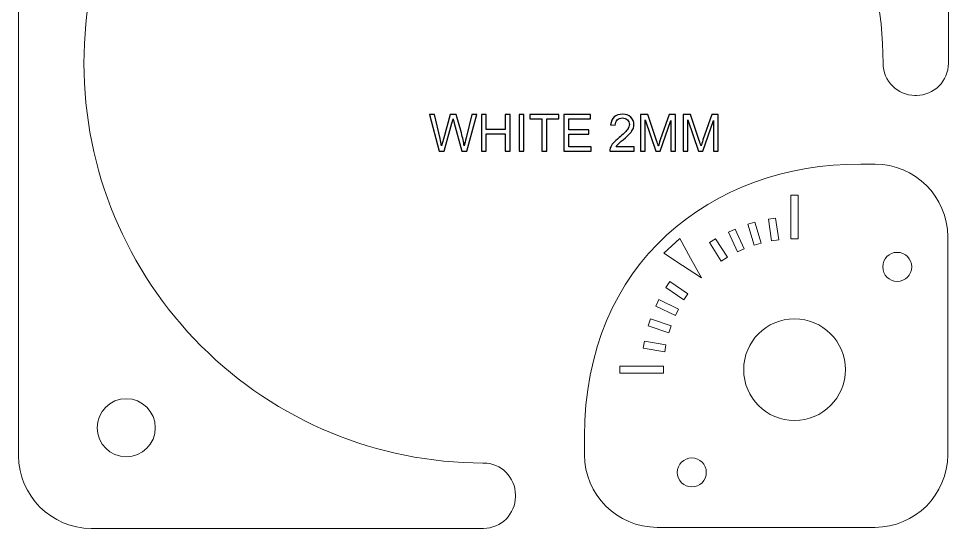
# Model space of a CAD drawing. Header units: millimetres. Extents: x -99 to 240, y -1 to 69.
# Drawn here: x -99.2 to -35.2, y -0.7 to 34.4 of the extents above; entities that cross this region are included whole.
import ezdxf

# ---------------------------------------------------------------- set-up
doc = ezdxf.new("R2010")
doc.units = ezdxf.units.MM
doc.header["$MEASUREMENT"] = 0
doc.layers.add('Cut', color=7, linetype='Continuous')
doc.layers.add('Engrave', color=7, linetype='Continuous')
doc.layers.add('Guides', color=7, linetype='Continuous', plot=False)

msp = doc.modelspace()

# ---------------------------------------------------------------- linework, layer by layer
at = {"layer": 'Cut', "color": 250, "lineweight": 9}
for centre, major_axis in [((-38.7532, 17.2645), (0, 1)), ((-45.8242, 10.1934), (0, 3.5)), ((-91.8243, 6.1934), (0, 2)), ((-52.8954, 3.1223), (0, 1))]:
    msp.add_ellipse(centre, major_axis=major_axis, ratio=1, dxfattribs=at)
for points, knots in [([(-35.233, 48.2995), (-35.233, 48.2995), (-35.233, 31.2681), (-35.233, 31.2681), (-35.233, 31.2681), (-35.233, 30.0581), (-36.2229, 29.0681), (-37.433, 29.0681), (-37.433, 29.0681), (-37.433, 29.0681), (-37.5329, 29.0681), (-37.5329, 29.0681), (-37.5329, 29.0681), (-38.743, 29.0681), (-39.733, 30.0581), (-39.733, 31.2681), (-39.733, 31.2681), (-39.7376, 38.5661), (-42.6412, 45.5634), (-47.8049, 50.7207), (-47.8049, 50.7207), (-52.9687, 55.8779), (-59.9349, 58.7726), (-67.2329, 58.768), (-67.2329, 58.768), (-74.531, 58.7634), (-81.5282, 55.8598), (-86.6855, 50.6961), (-86.6855, 50.6961), (-91.8428, 45.5323), (-94.7374, 38.5661), (-94.7328, 31.2681), (-94.7328, 31.2681), (-94.7283, 23.97), (-91.8246, 16.9728), (-86.6609, 11.8155), (-86.6609, 11.8155), (-81.5054, 6.6664), (-74.5531, 3.7728), (-67.2676, 3.7682), (-67.2676, 3.7682), (-67.2676, 3.7682), (-67.2329, 3.7682), (-67.2329, 3.7682), (-67.2329, 3.7682), (-66.0229, 3.7682), (-65.0329, 2.7782), (-65.0329, 1.5681), (-65.0329, 1.5681), (-65.0329, 1.5681), (-65.0329, 1.4682), (-65.0329, 1.4682), (-65.0329, 1.4682), (-65.0329, 0.2581), (-66.0229, -0.7318), (-67.2329, -0.7319), (-67.2329, -0.7319), (-67.2329, -0.7319), (-84.2643, -0.7318), (-84.2643, -0.7318), (-84.2643, -0.7318), (-84.2643, -0.7318), (-94.2328, -0.7319), (-94.2328, -0.7319), (-94.2328, -0.7319), (-96.9829, -0.7319), (-99.2329, 1.5181), (-99.2329, 4.2681), (-99.2329, 4.2681), (-99.2329, 4.2681), (-99.2329, 58.2681), (-99.2329, 58.2681), (-99.2329, 58.2681), (-99.2329, 61.0181), (-96.9829, 63.2681), (-94.2328, 63.2681), (-94.2328, 63.2681), (-94.2328, 63.2681), (-40.233, 63.2681), (-40.233, 63.2681), (-40.233, 63.2681), (-37.4829, 63.2681), (-35.2329, 61.0181), (-35.2329, 58.2681), (-35.2329, 58.2681), (-35.2329, 58.2681), (-35.233, 48.2995), (-35.233, 48.2995)], [0, 0, 0, 0, 0.0434783, 0.0434783, 0.0434783, 0.0434783, 0.0869565, 0.0869565, 0.0869565, 0.0869565, 0.1304348, 0.1304348, 0.1304348, 0.1304348, 0.173913, 0.173913, 0.173913, 0.173913, 0.2173913, 0.2173913, 0.2173913, 0.2173913, 0.2608696, 0.2608696, 0.2608696, 0.2608696, 0.3043478, 0.3043478, 0.3043478, 0.3043478, 0.3478261, 0.3478261, 0.3478261, 0.3478261, 0.3913043, 0.3913043, 0.3913043, 0.3913043, 0.4347826, 0.4347826, 0.4347826, 0.4347826, 0.4782609, 0.4782609, 0.4782609, 0.4782609, 0.5217391, 0.5217391, 0.5217391, 0.5217391, 0.5652174, 0.5652174, 0.5652174, 0.5652174, 0.6086957, 0.6086957, 0.6086957, 0.6086957, 0.6521739, 0.6521739, 0.6521739, 0.6521739, 0.6956522, 0.6956522, 0.6956522, 0.6956522, 0.7391304, 0.7391304, 0.7391304, 0.7391304, 0.7826087, 0.7826087, 0.7826087, 0.7826087, 0.826087, 0.826087, 0.826087, 0.826087, 0.8695652, 0.8695652, 0.8695652, 0.8695652, 0.9130435, 0.9130435, 0.9130435, 0.9130435, 1, 1, 1, 1]), ([(-40.2804, -0.6599), (-40.2804, -0.6599), (-55.2804, -0.6599), (-55.2804, -0.6599), (-55.2804, -0.6599), (-58.0303, -0.6599), (-60.2804, 1.59), (-60.2804, 4.3401), (-60.2804, 4.3401), (-60.2804, 4.3401), (-60.2804, 5.5817), (-60.2804, 5.5817), (-60.2804, 5.5817), (-60.2804, 17.5513), (-51.5524, 24.3401), (-41.2575, 24.3401), (-41.2575, 24.3401), (-41.2575, 24.3401), (-40.2804, 24.3401), (-40.2804, 24.3401), (-40.2804, 24.3401), (-37.5304, 24.3401), (-35.2804, 22.09), (-35.2804, 19.34), (-35.2804, 19.34), (-35.2804, 19.34), (-35.2804, 4.3401), (-35.2804, 4.3401), (-35.2804, 4.3401), (-35.2804, 1.59), (-37.5304, -0.6599), (-40.2804, -0.6599)], [0, 0, 0, 0, 0.1111111, 0.1111111, 0.1111111, 0.1111111, 0.2222222, 0.2222222, 0.2222222, 0.2222222, 0.3333333, 0.3333333, 0.3333333, 0.3333333, 0.4444444, 0.4444444, 0.4444444, 0.4444444, 0.5555556, 0.5555556, 0.5555556, 0.5555556, 0.6666667, 0.6666667, 0.6666667, 0.6666667, 0.7777778, 0.7777778, 0.7777778, 0.7777778, 1, 1, 1, 1])]:
    msp.add_open_spline(points, degree=3, knots=knots, dxfattribs=at)
at = {"layer": 'Engrave', "color": 240, "lineweight": 9}
for points, knots in [([(-46.0744, 19.1934), (-46.0744, 19.1934), (-45.5744, 19.1934), (-45.5744, 19.1934), (-45.5744, 19.1934), (-45.5744, 19.1934), (-45.5744, 22.1934), (-45.5744, 22.1934), (-45.5744, 22.1934), (-45.5744, 22.1934), (-46.0744, 22.1934), (-46.0744, 22.1934), (-46.0744, 22.1934), (-46.0744, 22.1934), (-46.0744, 19.1934), (-46.0744, 19.1934), (-46.0744, 19.1934), (-46.0744, 19.1934), (-46.0744, 19.1934), (-46.0744, 19.1934)], [0, 0, 0, 0, 0.1666667, 0.1666667, 0.1666667, 0.1666667, 0.3333333, 0.3333333, 0.3333333, 0.3333333, 0.5, 0.5, 0.5, 0.5, 0.6666667, 0.6666667, 0.6666667, 0.6666667, 1, 1, 1, 1]), ([(-47.6255, 20.5419), (-47.6255, 20.5419), (-47.131, 20.6159), (-47.131, 20.6159), (-47.131, 20.6159), (-47.131, 20.6159), (-46.9092, 19.1324), (-46.9092, 19.1324), (-46.9092, 19.1324), (-46.9092, 19.1324), (-47.4037, 19.0584), (-47.4037, 19.0584), (-47.4037, 19.0584), (-47.4037, 19.0584), (-47.6255, 20.5419), (-47.6255, 20.5419)], [0, 0, 0, 0, 0.2, 0.2, 0.2, 0.2, 0.4, 0.4, 0.4, 0.4, 0.6, 0.6, 0.6, 0.6, 1, 1, 1, 1]), ([(-50.3703, 19.6639), (-50.3703, 19.6639), (-49.9145, 19.8695), (-49.9145, 19.8695), (-49.9145, 19.8695), (-49.9145, 19.8695), (-49.2978, 18.5021), (-49.2978, 18.5021), (-49.2978, 18.5021), (-49.2978, 18.5021), (-49.7536, 18.2966), (-49.7536, 18.2966), (-49.7536, 18.2966), (-49.7536, 18.2966), (-50.3703, 19.6639), (-50.3703, 19.6639)], [0, 0, 0, 0, 0.2, 0.2, 0.2, 0.2, 0.4, 0.4, 0.4, 0.4, 0.6, 0.6, 0.6, 0.6, 1, 1, 1, 1]), ([(-49.0328, 20.1968), (-49.0328, 20.1968), (-48.5532, 20.3381), (-48.5532, 20.3381), (-48.5532, 20.3381), (-48.5532, 20.3381), (-48.1292, 18.8993), (-48.1292, 18.8993), (-48.1292, 18.8993), (-48.1292, 18.8993), (-48.6088, 18.758), (-48.6088, 18.758), (-48.6088, 18.758), (-48.6088, 18.758), (-49.0328, 20.1968), (-49.0328, 20.1968)], [0, 0, 0, 0, 0.2, 0.2, 0.2, 0.2, 0.4, 0.4, 0.4, 0.4, 0.6, 0.6, 0.6, 0.6, 1, 1, 1, 1]), ([(-52.233, 16.518), (-52.233, 16.518), (-52.9792, 17.8721), (-52.9792, 17.8721), (-52.9792, 17.8721), (-52.9792, 17.8721), (-53.7254, 19.2263), (-53.7254, 19.2263), (-53.7254, 19.2263), (-53.7254, 19.2263), (-54.2748, 18.7158), (-54.2748, 18.7158), (-54.2748, 18.7158), (-54.2748, 18.7158), (-54.8243, 18.2054), (-54.8243, 18.2054), (-54.8243, 18.2054), (-54.8243, 18.2054), (-53.5286, 17.3617), (-53.5286, 17.3617), (-53.5286, 17.3617), (-53.5286, 17.3617), (-52.233, 16.518), (-52.233, 16.518)], [0, 0, 0, 0, 0.1428571, 0.1428571, 0.1428571, 0.1428571, 0.2857143, 0.2857143, 0.2857143, 0.2857143, 0.4285714, 0.4285714, 0.4285714, 0.4285714, 0.5714286, 0.5714286, 0.5714286, 0.5714286, 0.7142857, 0.7142857, 0.7142857, 0.7142857, 1, 1, 1, 1]), ([(-51.6755, 18.9344), (-51.6755, 18.9344), (-51.2535, 19.2026), (-51.2535, 19.2026), (-51.2535, 19.2026), (-51.2535, 19.2026), (-50.4489, 17.9367), (-50.4489, 17.9367), (-50.4489, 17.9367), (-50.4489, 17.9367), (-50.8708, 17.6685), (-50.8708, 17.6685), (-50.8708, 17.6685), (-50.8708, 17.6685), (-51.6755, 18.9344), (-51.6755, 18.9344)], [0, 0, 0, 0, 0.2, 0.2, 0.2, 0.2, 0.4, 0.4, 0.4, 0.4, 0.6, 0.6, 0.6, 0.6, 1, 1, 1, 1]), ([(-54.6814, 15.8398), (-54.6814, 15.8398), (-54.4027, 16.2549), (-54.4027, 16.2549), (-54.4027, 16.2549), (-54.4027, 16.2549), (-53.1573, 15.4188), (-53.1573, 15.4188), (-53.1573, 15.4188), (-53.1573, 15.4188), (-53.436, 15.0037), (-53.436, 15.0037), (-53.436, 15.0037), (-53.436, 15.0037), (-54.6814, 15.8398), (-54.6814, 15.8398)], [0, 0, 0, 0, 0.2, 0.2, 0.2, 0.2, 0.4, 0.4, 0.4, 0.4, 0.6, 0.6, 0.6, 0.6, 1, 1, 1, 1]), ([(-55.3765, 14.5648), (-55.3765, 14.5648), (-55.1577, 15.0144), (-55.1577, 15.0144), (-55.1577, 15.0144), (-55.1577, 15.0144), (-53.809, 14.3578), (-53.809, 14.3578), (-53.809, 14.3578), (-53.809, 14.3578), (-54.0279, 13.9082), (-54.0279, 13.9082), (-54.0279, 13.9082), (-54.0279, 13.9082), (-55.3765, 14.5648), (-55.3765, 14.5648)], [0, 0, 0, 0, 0.2, 0.2, 0.2, 0.2, 0.4, 0.4, 0.4, 0.4, 0.6, 0.6, 0.6, 0.6, 1, 1, 1, 1]), ([(-55.8899, 13.2064), (-55.8899, 13.2064), (-55.7323, 13.6809), (-55.7323, 13.6809), (-55.7323, 13.6809), (-55.7323, 13.6809), (-54.3087, 13.2082), (-54.3087, 13.2082), (-54.3087, 13.2082), (-54.3087, 13.2082), (-54.4663, 12.7337), (-54.4663, 12.7337), (-54.4663, 12.7337), (-54.4663, 12.7337), (-55.8899, 13.2064), (-55.8899, 13.2064)], [0, 0, 0, 0, 0.2, 0.2, 0.2, 0.2, 0.4, 0.4, 0.4, 0.4, 0.6, 0.6, 0.6, 0.6, 1, 1, 1, 1]), ([(-56.2388, 11.6607), (-56.2388, 11.6607), (-56.1573, 12.154), (-56.1573, 12.154), (-56.1573, 12.154), (-56.1573, 12.154), (-54.6774, 11.9095), (-54.6774, 11.9095), (-54.6774, 11.9095), (-54.6774, 11.9095), (-54.7589, 11.4162), (-54.7589, 11.4162), (-54.7589, 11.4162), (-54.7589, 11.4162), (-56.2388, 11.6607), (-56.2388, 11.6607)], [0, 0, 0, 0, 0.2, 0.2, 0.2, 0.2, 0.4, 0.4, 0.4, 0.4, 0.6, 0.6, 0.6, 0.6, 1, 1, 1, 1]), ([(-57.8493, 9.9434), (-57.8493, 9.9434), (-57.8493, 10.4434), (-57.8493, 10.4434), (-57.8493, 10.4434), (-57.8493, 10.4434), (-54.8493, 10.4434), (-54.8493, 10.4434), (-54.8493, 10.4434), (-54.8493, 10.4434), (-54.8493, 9.9434), (-54.8493, 9.9434), (-54.8493, 9.9434), (-54.8493, 9.9434), (-57.8493, 9.9434), (-57.8493, 9.9434)], [0, 0, 0, 0, 0.2, 0.2, 0.2, 0.2, 0.4, 0.4, 0.4, 0.4, 0.6, 0.6, 0.6, 0.6, 1, 1, 1, 1])]:
    msp.add_open_spline(points, degree=3, knots=knots, dxfattribs=at)
at = {"layer": 'Guides', "color": 250}
for points, knots in [([(-70.2833, 25.2329), (-70.2833, 25.2329), (-70.9483, 27.7587), (-70.9483, 27.7587), (-70.9483, 27.7587), (-70.9483, 27.7587), (-70.6014, 27.7587), (-70.6014, 27.7587), (-70.6014, 27.7587), (-70.6014, 27.7587), (-70.2227, 26.1025), (-70.2227, 26.1025), (-70.2227, 26.1025), (-70.1816, 25.929), (-70.1451, 25.7568), (-70.114, 25.5863), (-70.114, 25.5863), (-70.0475, 25.8555), (-70.0087, 26.0108), (-69.9976, 26.0519), (-69.9976, 26.0519), (-69.9976, 26.0519), (-69.5201, 27.7587), (-69.5201, 27.7587), (-69.5201, 27.7587), (-69.5201, 27.7587), (-69.1174, 27.7587), (-69.1174, 27.7587), (-69.1174, 27.7587), (-69.1174, 27.7587), (-68.7552, 26.4799), (-68.7552, 26.4799), (-68.7552, 26.4799), (-68.6664, 26.1624), (-68.6006, 25.8644), (-68.5583, 25.5863), (-68.5583, 25.5863), (-68.5247, 25.7456), (-68.4818, 25.9284), (-68.4295, 26.1348), (-68.4295, 26.1348), (-68.4295, 26.1348), (-68.035, 27.7587), (-68.035, 27.7587), (-68.035, 27.7587), (-68.035, 27.7587), (-67.6993, 27.7587), (-67.6993, 27.7587), (-67.6993, 27.7587), (-67.6993, 27.7587), (-68.3907, 25.2329), (-68.3907, 25.2329), (-68.3907, 25.2329), (-68.3907, 25.2329), (-68.7158, 25.2329), (-68.7158, 25.2329), (-68.7158, 25.2329), (-68.7158, 25.2329), (-69.2456, 27.1573), (-69.2456, 27.1573), (-69.2456, 27.1573), (-69.2902, 27.3184), (-69.3173, 27.4171), (-69.3273, 27.4536), (-69.3273, 27.4536), (-69.3561, 27.3383), (-69.382, 27.2396), (-69.4043, 27.1578), (-69.4043, 27.1578), (-69.4043, 27.1578), (-69.9341, 25.2329), (-69.9341, 25.2329), (-69.9341, 25.2329), (-69.9341, 25.2329), (-70.2833, 25.2329), (-70.2833, 25.2329)], [0, 0, 0, 0, 0.05, 0.05, 0.05, 0.05, 0.1, 0.1, 0.1, 0.1, 0.15, 0.15, 0.15, 0.15, 0.2, 0.2, 0.2, 0.2, 0.25, 0.25, 0.25, 0.25, 0.3, 0.3, 0.3, 0.3, 0.35, 0.35, 0.35, 0.35, 0.4, 0.4, 0.4, 0.4, 0.45, 0.45, 0.45, 0.45, 0.5, 0.5, 0.5, 0.5, 0.55, 0.55, 0.55, 0.55, 0.6, 0.6, 0.6, 0.6, 0.65, 0.65, 0.65, 0.65, 0.7, 0.7, 0.7, 0.7, 0.75, 0.75, 0.75, 0.75, 0.8, 0.8, 0.8, 0.8, 0.85, 0.85, 0.85, 0.85, 0.9, 0.9, 0.9, 0.9, 1, 1, 1, 1]), ([(-67.3753, 25.2329), (-67.3753, 25.2329), (-67.3753, 27.7587), (-67.3753, 27.7587), (-67.3753, 27.7587), (-67.3753, 27.7587), (-67.0401, 27.7587), (-67.0401, 27.7587), (-67.0401, 27.7587), (-67.0401, 27.7587), (-67.0401, 26.7181), (-67.0401, 26.7181), (-67.0401, 26.7181), (-67.0401, 26.7181), (-65.7349, 26.7181), (-65.7349, 26.7181), (-65.7349, 26.7181), (-65.7349, 26.7181), (-65.7349, 27.7587), (-65.7349, 27.7587), (-65.7349, 27.7587), (-65.7349, 27.7587), (-65.3997, 27.7587), (-65.3997, 27.7587), (-65.3997, 27.7587), (-65.3997, 27.7587), (-65.3997, 25.2329), (-65.3997, 25.2329), (-65.3997, 25.2329), (-65.3997, 25.2329), (-65.7349, 25.2329), (-65.7349, 25.2329), (-65.7349, 25.2329), (-65.7349, 25.2329), (-65.7349, 26.4217), (-65.7349, 26.4217), (-65.7349, 26.4217), (-65.7349, 26.4217), (-67.0401, 26.4217), (-67.0401, 26.4217), (-67.0401, 26.4217), (-67.0401, 26.4217), (-67.0401, 25.2329), (-67.0401, 25.2329), (-67.0401, 25.2329), (-67.0401, 25.2329), (-67.3753, 25.2329), (-67.3753, 25.2329)], [0, 0, 0, 0, 0.0769231, 0.0769231, 0.0769231, 0.0769231, 0.1538462, 0.1538462, 0.1538462, 0.1538462, 0.2307692, 0.2307692, 0.2307692, 0.2307692, 0.3076923, 0.3076923, 0.3076923, 0.3076923, 0.3846154, 0.3846154, 0.3846154, 0.3846154, 0.4615385, 0.4615385, 0.4615385, 0.4615385, 0.5384615, 0.5384615, 0.5384615, 0.5384615, 0.6153846, 0.6153846, 0.6153846, 0.6153846, 0.6923077, 0.6923077, 0.6923077, 0.6923077, 0.7692308, 0.7692308, 0.7692308, 0.7692308, 0.8461538, 0.8461538, 0.8461538, 0.8461538, 1, 1, 1, 1]), ([(-64.7853, 25.2329), (-64.7853, 25.2329), (-64.7853, 27.7587), (-64.7853, 27.7587), (-64.7853, 27.7587), (-64.7853, 27.7587), (-64.4502, 27.7587), (-64.4502, 27.7587), (-64.4502, 27.7587), (-64.4502, 27.7587), (-64.4502, 25.2329), (-64.4502, 25.2329), (-64.4502, 25.2329), (-64.4502, 25.2329), (-64.7853, 25.2329), (-64.7853, 25.2329)], [0, 0, 0, 0, 0.2, 0.2, 0.2, 0.2, 0.4, 0.4, 0.4, 0.4, 0.6, 0.6, 0.6, 0.6, 1, 1, 1, 1]), ([(-63.2196, 25.2329), (-63.2196, 25.2329), (-63.2196, 27.4624), (-63.2196, 27.4624), (-63.2196, 27.4624), (-63.2196, 27.4624), (-64.0522, 27.4624), (-64.0522, 27.4624), (-64.0522, 27.4624), (-64.0522, 27.4624), (-64.0522, 27.7587), (-64.0522, 27.7587), (-64.0522, 27.7587), (-64.0522, 27.7587), (-62.052, 27.7587), (-62.052, 27.7587), (-62.052, 27.7587), (-62.052, 27.7587), (-62.052, 27.4624), (-62.052, 27.4624), (-62.052, 27.4624), (-62.052, 27.4624), (-62.8845, 27.4624), (-62.8845, 27.4624), (-62.8845, 27.4624), (-62.8845, 27.4624), (-62.8845, 25.2329), (-62.8845, 25.2329), (-62.8845, 25.2329), (-62.8845, 25.2329), (-63.2196, 25.2329), (-63.2196, 25.2329)], [0, 0, 0, 0, 0.1111111, 0.1111111, 0.1111111, 0.1111111, 0.2222222, 0.2222222, 0.2222222, 0.2222222, 0.3333333, 0.3333333, 0.3333333, 0.3333333, 0.4444444, 0.4444444, 0.4444444, 0.4444444, 0.5555556, 0.5555556, 0.5555556, 0.5555556, 0.6666667, 0.6666667, 0.6666667, 0.6666667, 0.7777778, 0.7777778, 0.7777778, 0.7777778, 1, 1, 1, 1]), ([(-61.6998, 25.2329), (-61.6998, 25.2329), (-61.6998, 27.7587), (-61.6998, 27.7587), (-61.6998, 27.7587), (-61.6998, 27.7587), (-59.876, 27.7587), (-59.876, 27.7587), (-59.876, 27.7587), (-59.876, 27.7587), (-59.876, 27.4624), (-59.876, 27.4624), (-59.876, 27.4624), (-59.876, 27.4624), (-61.3647, 27.4624), (-61.3647, 27.4624), (-61.3647, 27.4624), (-61.3647, 27.4624), (-61.3647, 26.6863), (-61.3647, 26.6863), (-61.3647, 26.6863), (-61.3647, 26.6863), (-59.9712, 26.6863), (-59.9712, 26.6863), (-59.9712, 26.6863), (-59.9712, 26.6863), (-59.9712, 26.39), (-59.9712, 26.39), (-59.9712, 26.39), (-59.9712, 26.39), (-61.3647, 26.39), (-61.3647, 26.39), (-61.3647, 26.39), (-61.3647, 26.39), (-61.3647, 25.5292), (-61.3647, 25.5292), (-61.3647, 25.5292), (-61.3647, 25.5292), (-59.816, 25.5292), (-59.816, 25.5292), (-59.816, 25.5292), (-59.816, 25.5292), (-59.816, 25.2329), (-59.816, 25.2329), (-59.816, 25.2329), (-59.816, 25.2329), (-61.6998, 25.2329), (-61.6998, 25.2329)], [0, 0, 0, 0, 0.0769231, 0.0769231, 0.0769231, 0.0769231, 0.1538462, 0.1538462, 0.1538462, 0.1538462, 0.2307692, 0.2307692, 0.2307692, 0.2307692, 0.3076923, 0.3076923, 0.3076923, 0.3076923, 0.3846154, 0.3846154, 0.3846154, 0.3846154, 0.4615385, 0.4615385, 0.4615385, 0.4615385, 0.5384615, 0.5384615, 0.5384615, 0.5384615, 0.6153846, 0.6153846, 0.6153846, 0.6153846, 0.6923077, 0.6923077, 0.6923077, 0.6923077, 0.7692308, 0.7692308, 0.7692308, 0.7692308, 0.8461538, 0.8461538, 0.8461538, 0.8461538, 1, 1, 1, 1]), ([(-56.871, 25.5292), (-56.871, 25.5292), (-56.871, 25.2329), (-56.871, 25.2329), (-56.871, 25.2329), (-56.871, 25.2329), (-58.5431, 25.2329), (-58.5431, 25.2329), (-58.5431, 25.2329), (-58.5454, 25.3076), (-58.5331, 25.3793), (-58.5066, 25.4487), (-58.5066, 25.4487), (-58.4637, 25.5622), (-58.3949, 25.6745), (-58.3003, 25.7844), (-58.3003, 25.7844), (-58.2056, 25.8943), (-58.0704, 26.0213), (-57.8946, 26.1654), (-57.8946, 26.1654), (-57.6212, 26.3906), (-57.4354, 26.5687), (-57.3384, 26.7004), (-57.3384, 26.7004), (-57.2408, 26.8321), (-57.192, 26.9568), (-57.192, 27.0744), (-57.192, 27.0744), (-57.192, 27.1972), (-57.2361, 27.3007), (-57.3243, 27.3854), (-57.3243, 27.3854), (-57.4125, 27.4695), (-57.5277, 27.5118), (-57.6694, 27.5118), (-57.6694, 27.5118), (-57.8193, 27.5118), (-57.9393, 27.4671), (-58.0292, 27.3777), (-58.0292, 27.3777), (-58.1192, 27.289), (-58.1645, 27.1655), (-58.1656, 27.0073), (-58.1656, 27.0073), (-58.1656, 27.0073), (-58.4831, 27.0391), (-58.4831, 27.0391), (-58.4831, 27.0391), (-58.4614, 27.2766), (-58.3791, 27.4577), (-58.2368, 27.5823), (-58.2368, 27.5823), (-58.0939, 27.707), (-57.9028, 27.7693), (-57.6623, 27.7693), (-57.6623, 27.7693), (-57.4201, 27.7693), (-57.2279, 27.7023), (-57.0867, 27.5676), (-57.0867, 27.5676), (-56.945, 27.433), (-56.8745, 27.266), (-56.8745, 27.0673), (-56.8745, 27.0673), (-56.8745, 26.9662), (-56.8951, 26.8668), (-56.9368, 26.7692), (-56.9368, 26.7692), (-56.978, 26.671), (-57.0468, 26.5681), (-57.1426, 26.46), (-57.1426, 26.46), (-57.239, 26.3524), (-57.3984, 26.2036), (-57.6206, 26.0155), (-57.6206, 26.0155), (-57.807, 25.8591), (-57.9269, 25.7532), (-57.9798, 25.6974), (-57.9798, 25.6974), (-58.0328, 25.6415), (-58.0763, 25.5857), (-58.111, 25.5292), (-58.111, 25.5292), (-58.111, 25.5292), (-56.871, 25.5292), (-56.871, 25.5292)], [0, 0, 0, 0, 0.0434783, 0.0434783, 0.0434783, 0.0434783, 0.0869565, 0.0869565, 0.0869565, 0.0869565, 0.1304348, 0.1304348, 0.1304348, 0.1304348, 0.173913, 0.173913, 0.173913, 0.173913, 0.2173913, 0.2173913, 0.2173913, 0.2173913, 0.2608696, 0.2608696, 0.2608696, 0.2608696, 0.3043478, 0.3043478, 0.3043478, 0.3043478, 0.3478261, 0.3478261, 0.3478261, 0.3478261, 0.3913043, 0.3913043, 0.3913043, 0.3913043, 0.4347826, 0.4347826, 0.4347826, 0.4347826, 0.4782609, 0.4782609, 0.4782609, 0.4782609, 0.5217391, 0.5217391, 0.5217391, 0.5217391, 0.5652174, 0.5652174, 0.5652174, 0.5652174, 0.6086957, 0.6086957, 0.6086957, 0.6086957, 0.6521739, 0.6521739, 0.6521739, 0.6521739, 0.6956522, 0.6956522, 0.6956522, 0.6956522, 0.7391304, 0.7391304, 0.7391304, 0.7391304, 0.7826087, 0.7826087, 0.7826087, 0.7826087, 0.826087, 0.826087, 0.826087, 0.826087, 0.8695652, 0.8695652, 0.8695652, 0.8695652, 0.9130435, 0.9130435, 0.9130435, 0.9130435, 1, 1, 1, 1]), ([(-56.4188, 25.2329), (-56.4188, 25.2329), (-56.4188, 27.7587), (-56.4188, 27.7587), (-56.4188, 27.7587), (-56.4188, 27.7587), (-55.9179, 27.7587), (-55.9179, 27.7587), (-55.9179, 27.7587), (-55.9179, 27.7587), (-55.3205, 25.9708), (-55.3205, 25.9708), (-55.3205, 25.9708), (-55.2653, 25.8044), (-55.2253, 25.6797), (-55.2, 25.5968), (-55.2, 25.5968), (-55.1712, 25.6886), (-55.1259, 25.8238), (-55.0648, 26.0019), (-55.0648, 26.0019), (-55.0648, 26.0019), (-54.4568, 27.7587), (-54.4568, 27.7587), (-54.4568, 27.7587), (-54.4568, 27.7587), (-54.0094, 27.7587), (-54.0094, 27.7587), (-54.0094, 27.7587), (-54.0094, 27.7587), (-54.0094, 25.2329), (-54.0094, 25.2329), (-54.0094, 25.2329), (-54.0094, 25.2329), (-54.3304, 25.2329), (-54.3304, 25.2329), (-54.3304, 25.2329), (-54.3304, 25.2329), (-54.3304, 27.346), (-54.3304, 27.346), (-54.3304, 27.346), (-54.3304, 27.346), (-55.0677, 25.2329), (-55.0677, 25.2329), (-55.0677, 25.2329), (-55.0677, 25.2329), (-55.3687, 25.2329), (-55.3687, 25.2329), (-55.3687, 25.2329), (-55.3687, 25.2329), (-56.0978, 27.3848), (-56.0978, 27.3848), (-56.0978, 27.3848), (-56.0978, 27.3848), (-56.0978, 25.2329), (-56.0978, 25.2329), (-56.0978, 25.2329), (-56.0978, 25.2329), (-56.4188, 25.2329), (-56.4188, 25.2329)], [0, 0, 0, 0, 0.0625, 0.0625, 0.0625, 0.0625, 0.125, 0.125, 0.125, 0.125, 0.1875, 0.1875, 0.1875, 0.1875, 0.25, 0.25, 0.25, 0.25, 0.3125, 0.3125, 0.3125, 0.3125, 0.375, 0.375, 0.375, 0.375, 0.4375, 0.4375, 0.4375, 0.4375, 0.5, 0.5, 0.5, 0.5, 0.5625, 0.5625, 0.5625, 0.5625, 0.625, 0.625, 0.625, 0.625, 0.6875, 0.6875, 0.6875, 0.6875, 0.75, 0.75, 0.75, 0.75, 0.8125, 0.8125, 0.8125, 0.8125, 0.875, 0.875, 0.875, 0.875, 1, 1, 1, 1]), ([(-53.4802, 25.2329), (-53.4802, 25.2329), (-53.4802, 27.7587), (-53.4802, 27.7587), (-53.4802, 27.7587), (-53.4802, 27.7587), (-52.9793, 27.7587), (-52.9793, 27.7587), (-52.9793, 27.7587), (-52.9793, 27.7587), (-52.3819, 25.9708), (-52.3819, 25.9708), (-52.3819, 25.9708), (-52.3267, 25.8044), (-52.2867, 25.6797), (-52.2614, 25.5968), (-52.2614, 25.5968), (-52.2326, 25.6886), (-52.1873, 25.8238), (-52.1262, 26.0019), (-52.1262, 26.0019), (-52.1262, 26.0019), (-51.5182, 27.7587), (-51.5182, 27.7587), (-51.5182, 27.7587), (-51.5182, 27.7587), (-51.0708, 27.7587), (-51.0708, 27.7587), (-51.0708, 27.7587), (-51.0708, 27.7587), (-51.0708, 25.2329), (-51.0708, 25.2329), (-51.0708, 25.2329), (-51.0708, 25.2329), (-51.3918, 25.2329), (-51.3918, 25.2329), (-51.3918, 25.2329), (-51.3918, 25.2329), (-51.3918, 27.346), (-51.3918, 27.346), (-51.3918, 27.346), (-51.3918, 27.346), (-52.1291, 25.2329), (-52.1291, 25.2329), (-52.1291, 25.2329), (-52.1291, 25.2329), (-52.4301, 25.2329), (-52.4301, 25.2329), (-52.4301, 25.2329), (-52.4301, 25.2329), (-53.1592, 27.3848), (-53.1592, 27.3848), (-53.1592, 27.3848), (-53.1592, 27.3848), (-53.1592, 25.2329), (-53.1592, 25.2329), (-53.1592, 25.2329), (-53.1592, 25.2329), (-53.4802, 25.2329), (-53.4802, 25.2329)], [0, 0, 0, 0, 0.0625, 0.0625, 0.0625, 0.0625, 0.125, 0.125, 0.125, 0.125, 0.1875, 0.1875, 0.1875, 0.1875, 0.25, 0.25, 0.25, 0.25, 0.3125, 0.3125, 0.3125, 0.3125, 0.375, 0.375, 0.375, 0.375, 0.4375, 0.4375, 0.4375, 0.4375, 0.5, 0.5, 0.5, 0.5, 0.5625, 0.5625, 0.5625, 0.5625, 0.625, 0.625, 0.625, 0.625, 0.6875, 0.6875, 0.6875, 0.6875, 0.75, 0.75, 0.75, 0.75, 0.8125, 0.8125, 0.8125, 0.8125, 0.875, 0.875, 0.875, 0.875, 1, 1, 1, 1])]:
    msp.add_open_spline(points, degree=3, knots=knots, dxfattribs=at)
at = {"layer": 'Guides', "color": 250, "lineweight": 9}
for points, knots in [([(-70.2833, 25.2329), (-70.2833, 25.2329), (-70.9483, 27.7587), (-70.9483, 27.7587), (-70.9483, 27.7587), (-70.9483, 27.7587), (-70.6014, 27.7587), (-70.6014, 27.7587), (-70.6014, 27.7587), (-70.6014, 27.7587), (-70.2227, 26.1025), (-70.2227, 26.1025), (-70.2227, 26.1025), (-70.1816, 25.929), (-70.1451, 25.7568), (-70.114, 25.5863), (-70.114, 25.5863), (-70.0475, 25.8555), (-70.0087, 26.0108), (-69.9976, 26.0519), (-69.9976, 26.0519), (-69.9976, 26.0519), (-69.5201, 27.7587), (-69.5201, 27.7587), (-69.5201, 27.7587), (-69.5201, 27.7587), (-69.1174, 27.7587), (-69.1174, 27.7587), (-69.1174, 27.7587), (-69.1174, 27.7587), (-68.7552, 26.4799), (-68.7552, 26.4799), (-68.7552, 26.4799), (-68.6664, 26.1624), (-68.6006, 25.8644), (-68.5583, 25.5863), (-68.5583, 25.5863), (-68.5247, 25.7456), (-68.4818, 25.9284), (-68.4295, 26.1348), (-68.4295, 26.1348), (-68.4295, 26.1348), (-68.035, 27.7587), (-68.035, 27.7587), (-68.035, 27.7587), (-68.035, 27.7587), (-67.6993, 27.7587), (-67.6993, 27.7587), (-67.6993, 27.7587), (-67.6993, 27.7587), (-68.3907, 25.2329), (-68.3907, 25.2329), (-68.3907, 25.2329), (-68.3907, 25.2329), (-68.7158, 25.2329), (-68.7158, 25.2329), (-68.7158, 25.2329), (-68.7158, 25.2329), (-69.2456, 27.1573), (-69.2456, 27.1573), (-69.2456, 27.1573), (-69.2902, 27.3184), (-69.3173, 27.4171), (-69.3273, 27.4536), (-69.3273, 27.4536), (-69.3561, 27.3383), (-69.382, 27.2396), (-69.4043, 27.1578), (-69.4043, 27.1578), (-69.4043, 27.1578), (-69.9341, 25.2329), (-69.9341, 25.2329), (-69.9341, 25.2329), (-69.9341, 25.2329), (-70.2833, 25.2329), (-70.2833, 25.2329)], [0, 0, 0, 0, 0.05, 0.05, 0.05, 0.05, 0.1, 0.1, 0.1, 0.1, 0.15, 0.15, 0.15, 0.15, 0.2, 0.2, 0.2, 0.2, 0.25, 0.25, 0.25, 0.25, 0.3, 0.3, 0.3, 0.3, 0.35, 0.35, 0.35, 0.35, 0.4, 0.4, 0.4, 0.4, 0.45, 0.45, 0.45, 0.45, 0.5, 0.5, 0.5, 0.5, 0.55, 0.55, 0.55, 0.55, 0.6, 0.6, 0.6, 0.6, 0.65, 0.65, 0.65, 0.65, 0.7, 0.7, 0.7, 0.7, 0.75, 0.75, 0.75, 0.75, 0.8, 0.8, 0.8, 0.8, 0.85, 0.85, 0.85, 0.85, 0.9, 0.9, 0.9, 0.9, 1, 1, 1, 1]), ([(-67.3753, 25.2329), (-67.3753, 25.2329), (-67.3753, 27.7587), (-67.3753, 27.7587), (-67.3753, 27.7587), (-67.3753, 27.7587), (-67.0401, 27.7587), (-67.0401, 27.7587), (-67.0401, 27.7587), (-67.0401, 27.7587), (-67.0401, 26.7181), (-67.0401, 26.7181), (-67.0401, 26.7181), (-67.0401, 26.7181), (-65.7349, 26.7181), (-65.7349, 26.7181), (-65.7349, 26.7181), (-65.7349, 26.7181), (-65.7349, 27.7587), (-65.7349, 27.7587), (-65.7349, 27.7587), (-65.7349, 27.7587), (-65.3997, 27.7587), (-65.3997, 27.7587), (-65.3997, 27.7587), (-65.3997, 27.7587), (-65.3997, 25.2329), (-65.3997, 25.2329), (-65.3997, 25.2329), (-65.3997, 25.2329), (-65.7349, 25.2329), (-65.7349, 25.2329), (-65.7349, 25.2329), (-65.7349, 25.2329), (-65.7349, 26.4217), (-65.7349, 26.4217), (-65.7349, 26.4217), (-65.7349, 26.4217), (-67.0401, 26.4217), (-67.0401, 26.4217), (-67.0401, 26.4217), (-67.0401, 26.4217), (-67.0401, 25.2329), (-67.0401, 25.2329), (-67.0401, 25.2329), (-67.0401, 25.2329), (-67.3753, 25.2329), (-67.3753, 25.2329)], [0, 0, 0, 0, 0.0769231, 0.0769231, 0.0769231, 0.0769231, 0.1538462, 0.1538462, 0.1538462, 0.1538462, 0.2307692, 0.2307692, 0.2307692, 0.2307692, 0.3076923, 0.3076923, 0.3076923, 0.3076923, 0.3846154, 0.3846154, 0.3846154, 0.3846154, 0.4615385, 0.4615385, 0.4615385, 0.4615385, 0.5384615, 0.5384615, 0.5384615, 0.5384615, 0.6153846, 0.6153846, 0.6153846, 0.6153846, 0.6923077, 0.6923077, 0.6923077, 0.6923077, 0.7692308, 0.7692308, 0.7692308, 0.7692308, 0.8461538, 0.8461538, 0.8461538, 0.8461538, 1, 1, 1, 1]), ([(-64.7853, 25.2329), (-64.7853, 25.2329), (-64.7853, 27.7587), (-64.7853, 27.7587), (-64.7853, 27.7587), (-64.7853, 27.7587), (-64.4502, 27.7587), (-64.4502, 27.7587), (-64.4502, 27.7587), (-64.4502, 27.7587), (-64.4502, 25.2329), (-64.4502, 25.2329), (-64.4502, 25.2329), (-64.4502, 25.2329), (-64.7853, 25.2329), (-64.7853, 25.2329)], [0, 0, 0, 0, 0.2, 0.2, 0.2, 0.2, 0.4, 0.4, 0.4, 0.4, 0.6, 0.6, 0.6, 0.6, 1, 1, 1, 1]), ([(-63.2196, 25.2329), (-63.2196, 25.2329), (-63.2196, 27.4624), (-63.2196, 27.4624), (-63.2196, 27.4624), (-63.2196, 27.4624), (-64.0522, 27.4624), (-64.0522, 27.4624), (-64.0522, 27.4624), (-64.0522, 27.4624), (-64.0522, 27.7587), (-64.0522, 27.7587), (-64.0522, 27.7587), (-64.0522, 27.7587), (-62.052, 27.7587), (-62.052, 27.7587), (-62.052, 27.7587), (-62.052, 27.7587), (-62.052, 27.4624), (-62.052, 27.4624), (-62.052, 27.4624), (-62.052, 27.4624), (-62.8845, 27.4624), (-62.8845, 27.4624), (-62.8845, 27.4624), (-62.8845, 27.4624), (-62.8845, 25.2329), (-62.8845, 25.2329), (-62.8845, 25.2329), (-62.8845, 25.2329), (-63.2196, 25.2329), (-63.2196, 25.2329)], [0, 0, 0, 0, 0.1111111, 0.1111111, 0.1111111, 0.1111111, 0.2222222, 0.2222222, 0.2222222, 0.2222222, 0.3333333, 0.3333333, 0.3333333, 0.3333333, 0.4444444, 0.4444444, 0.4444444, 0.4444444, 0.5555556, 0.5555556, 0.5555556, 0.5555556, 0.6666667, 0.6666667, 0.6666667, 0.6666667, 0.7777778, 0.7777778, 0.7777778, 0.7777778, 1, 1, 1, 1]), ([(-61.6998, 25.2329), (-61.6998, 25.2329), (-61.6998, 27.7587), (-61.6998, 27.7587), (-61.6998, 27.7587), (-61.6998, 27.7587), (-59.876, 27.7587), (-59.876, 27.7587), (-59.876, 27.7587), (-59.876, 27.7587), (-59.876, 27.4624), (-59.876, 27.4624), (-59.876, 27.4624), (-59.876, 27.4624), (-61.3647, 27.4624), (-61.3647, 27.4624), (-61.3647, 27.4624), (-61.3647, 27.4624), (-61.3647, 26.6863), (-61.3647, 26.6863), (-61.3647, 26.6863), (-61.3647, 26.6863), (-59.9712, 26.6863), (-59.9712, 26.6863), (-59.9712, 26.6863), (-59.9712, 26.6863), (-59.9712, 26.39), (-59.9712, 26.39), (-59.9712, 26.39), (-59.9712, 26.39), (-61.3647, 26.39), (-61.3647, 26.39), (-61.3647, 26.39), (-61.3647, 26.39), (-61.3647, 25.5292), (-61.3647, 25.5292), (-61.3647, 25.5292), (-61.3647, 25.5292), (-59.816, 25.5292), (-59.816, 25.5292), (-59.816, 25.5292), (-59.816, 25.5292), (-59.816, 25.2329), (-59.816, 25.2329), (-59.816, 25.2329), (-59.816, 25.2329), (-61.6998, 25.2329), (-61.6998, 25.2329)], [0, 0, 0, 0, 0.0769231, 0.0769231, 0.0769231, 0.0769231, 0.1538462, 0.1538462, 0.1538462, 0.1538462, 0.2307692, 0.2307692, 0.2307692, 0.2307692, 0.3076923, 0.3076923, 0.3076923, 0.3076923, 0.3846154, 0.3846154, 0.3846154, 0.3846154, 0.4615385, 0.4615385, 0.4615385, 0.4615385, 0.5384615, 0.5384615, 0.5384615, 0.5384615, 0.6153846, 0.6153846, 0.6153846, 0.6153846, 0.6923077, 0.6923077, 0.6923077, 0.6923077, 0.7692308, 0.7692308, 0.7692308, 0.7692308, 0.8461538, 0.8461538, 0.8461538, 0.8461538, 1, 1, 1, 1]), ([(-56.871, 25.5292), (-56.871, 25.5292), (-56.871, 25.2329), (-56.871, 25.2329), (-56.871, 25.2329), (-56.871, 25.2329), (-58.5431, 25.2329), (-58.5431, 25.2329), (-58.5431, 25.2329), (-58.5454, 25.3076), (-58.5331, 25.3793), (-58.5066, 25.4487), (-58.5066, 25.4487), (-58.4637, 25.5622), (-58.3949, 25.6745), (-58.3003, 25.7844), (-58.3003, 25.7844), (-58.2056, 25.8943), (-58.0704, 26.0213), (-57.8946, 26.1654), (-57.8946, 26.1654), (-57.6212, 26.3906), (-57.4354, 26.5687), (-57.3384, 26.7004), (-57.3384, 26.7004), (-57.2408, 26.8321), (-57.192, 26.9568), (-57.192, 27.0744), (-57.192, 27.0744), (-57.192, 27.1972), (-57.2361, 27.3007), (-57.3243, 27.3854), (-57.3243, 27.3854), (-57.4125, 27.4695), (-57.5277, 27.5118), (-57.6694, 27.5118), (-57.6694, 27.5118), (-57.8193, 27.5118), (-57.9393, 27.4671), (-58.0292, 27.3777), (-58.0292, 27.3777), (-58.1192, 27.289), (-58.1645, 27.1655), (-58.1656, 27.0073), (-58.1656, 27.0073), (-58.1656, 27.0073), (-58.4831, 27.0391), (-58.4831, 27.0391), (-58.4831, 27.0391), (-58.4614, 27.2766), (-58.3791, 27.4577), (-58.2368, 27.5823), (-58.2368, 27.5823), (-58.0939, 27.707), (-57.9028, 27.7693), (-57.6623, 27.7693), (-57.6623, 27.7693), (-57.4201, 27.7693), (-57.2279, 27.7023), (-57.0867, 27.5676), (-57.0867, 27.5676), (-56.945, 27.433), (-56.8745, 27.266), (-56.8745, 27.0673), (-56.8745, 27.0673), (-56.8745, 26.9662), (-56.8951, 26.8668), (-56.9368, 26.7692), (-56.9368, 26.7692), (-56.978, 26.671), (-57.0468, 26.5681), (-57.1426, 26.46), (-57.1426, 26.46), (-57.239, 26.3524), (-57.3984, 26.2036), (-57.6206, 26.0155), (-57.6206, 26.0155), (-57.807, 25.8591), (-57.9269, 25.7532), (-57.9798, 25.6974), (-57.9798, 25.6974), (-58.0328, 25.6415), (-58.0763, 25.5857), (-58.111, 25.5292), (-58.111, 25.5292), (-58.111, 25.5292), (-56.871, 25.5292), (-56.871, 25.5292)], [0, 0, 0, 0, 0.0434783, 0.0434783, 0.0434783, 0.0434783, 0.0869565, 0.0869565, 0.0869565, 0.0869565, 0.1304348, 0.1304348, 0.1304348, 0.1304348, 0.173913, 0.173913, 0.173913, 0.173913, 0.2173913, 0.2173913, 0.2173913, 0.2173913, 0.2608696, 0.2608696, 0.2608696, 0.2608696, 0.3043478, 0.3043478, 0.3043478, 0.3043478, 0.3478261, 0.3478261, 0.3478261, 0.3478261, 0.3913043, 0.3913043, 0.3913043, 0.3913043, 0.4347826, 0.4347826, 0.4347826, 0.4347826, 0.4782609, 0.4782609, 0.4782609, 0.4782609, 0.5217391, 0.5217391, 0.5217391, 0.5217391, 0.5652174, 0.5652174, 0.5652174, 0.5652174, 0.6086957, 0.6086957, 0.6086957, 0.6086957, 0.6521739, 0.6521739, 0.6521739, 0.6521739, 0.6956522, 0.6956522, 0.6956522, 0.6956522, 0.7391304, 0.7391304, 0.7391304, 0.7391304, 0.7826087, 0.7826087, 0.7826087, 0.7826087, 0.826087, 0.826087, 0.826087, 0.826087, 0.8695652, 0.8695652, 0.8695652, 0.8695652, 0.9130435, 0.9130435, 0.9130435, 0.9130435, 1, 1, 1, 1]), ([(-56.4188, 25.2329), (-56.4188, 25.2329), (-56.4188, 27.7587), (-56.4188, 27.7587), (-56.4188, 27.7587), (-56.4188, 27.7587), (-55.9179, 27.7587), (-55.9179, 27.7587), (-55.9179, 27.7587), (-55.9179, 27.7587), (-55.3205, 25.9708), (-55.3205, 25.9708), (-55.3205, 25.9708), (-55.2653, 25.8044), (-55.2253, 25.6797), (-55.2, 25.5968), (-55.2, 25.5968), (-55.1712, 25.6886), (-55.1259, 25.8238), (-55.0648, 26.0019), (-55.0648, 26.0019), (-55.0648, 26.0019), (-54.4568, 27.7587), (-54.4568, 27.7587), (-54.4568, 27.7587), (-54.4568, 27.7587), (-54.0094, 27.7587), (-54.0094, 27.7587), (-54.0094, 27.7587), (-54.0094, 27.7587), (-54.0094, 25.2329), (-54.0094, 25.2329), (-54.0094, 25.2329), (-54.0094, 25.2329), (-54.3304, 25.2329), (-54.3304, 25.2329), (-54.3304, 25.2329), (-54.3304, 25.2329), (-54.3304, 27.346), (-54.3304, 27.346), (-54.3304, 27.346), (-54.3304, 27.346), (-55.0677, 25.2329), (-55.0677, 25.2329), (-55.0677, 25.2329), (-55.0677, 25.2329), (-55.3687, 25.2329), (-55.3687, 25.2329), (-55.3687, 25.2329), (-55.3687, 25.2329), (-56.0978, 27.3848), (-56.0978, 27.3848), (-56.0978, 27.3848), (-56.0978, 27.3848), (-56.0978, 25.2329), (-56.0978, 25.2329), (-56.0978, 25.2329), (-56.0978, 25.2329), (-56.4188, 25.2329), (-56.4188, 25.2329)], [0, 0, 0, 0, 0.0625, 0.0625, 0.0625, 0.0625, 0.125, 0.125, 0.125, 0.125, 0.1875, 0.1875, 0.1875, 0.1875, 0.25, 0.25, 0.25, 0.25, 0.3125, 0.3125, 0.3125, 0.3125, 0.375, 0.375, 0.375, 0.375, 0.4375, 0.4375, 0.4375, 0.4375, 0.5, 0.5, 0.5, 0.5, 0.5625, 0.5625, 0.5625, 0.5625, 0.625, 0.625, 0.625, 0.625, 0.6875, 0.6875, 0.6875, 0.6875, 0.75, 0.75, 0.75, 0.75, 0.8125, 0.8125, 0.8125, 0.8125, 0.875, 0.875, 0.875, 0.875, 1, 1, 1, 1]), ([(-53.4802, 25.2329), (-53.4802, 25.2329), (-53.4802, 27.7587), (-53.4802, 27.7587), (-53.4802, 27.7587), (-53.4802, 27.7587), (-52.9793, 27.7587), (-52.9793, 27.7587), (-52.9793, 27.7587), (-52.9793, 27.7587), (-52.3819, 25.9708), (-52.3819, 25.9708), (-52.3819, 25.9708), (-52.3267, 25.8044), (-52.2867, 25.6797), (-52.2614, 25.5968), (-52.2614, 25.5968), (-52.2326, 25.6886), (-52.1873, 25.8238), (-52.1262, 26.0019), (-52.1262, 26.0019), (-52.1262, 26.0019), (-51.5182, 27.7587), (-51.5182, 27.7587), (-51.5182, 27.7587), (-51.5182, 27.7587), (-51.0708, 27.7587), (-51.0708, 27.7587), (-51.0708, 27.7587), (-51.0708, 27.7587), (-51.0708, 25.2329), (-51.0708, 25.2329), (-51.0708, 25.2329), (-51.0708, 25.2329), (-51.3918, 25.2329), (-51.3918, 25.2329), (-51.3918, 25.2329), (-51.3918, 25.2329), (-51.3918, 27.346), (-51.3918, 27.346), (-51.3918, 27.346), (-51.3918, 27.346), (-52.1291, 25.2329), (-52.1291, 25.2329), (-52.1291, 25.2329), (-52.1291, 25.2329), (-52.4301, 25.2329), (-52.4301, 25.2329), (-52.4301, 25.2329), (-52.4301, 25.2329), (-53.1592, 27.3848), (-53.1592, 27.3848), (-53.1592, 27.3848), (-53.1592, 27.3848), (-53.1592, 25.2329), (-53.1592, 25.2329), (-53.1592, 25.2329), (-53.1592, 25.2329), (-53.4802, 25.2329), (-53.4802, 25.2329)], [0, 0, 0, 0, 0.0625, 0.0625, 0.0625, 0.0625, 0.125, 0.125, 0.125, 0.125, 0.1875, 0.1875, 0.1875, 0.1875, 0.25, 0.25, 0.25, 0.25, 0.3125, 0.3125, 0.3125, 0.3125, 0.375, 0.375, 0.375, 0.375, 0.4375, 0.4375, 0.4375, 0.4375, 0.5, 0.5, 0.5, 0.5, 0.5625, 0.5625, 0.5625, 0.5625, 0.625, 0.625, 0.625, 0.625, 0.6875, 0.6875, 0.6875, 0.6875, 0.75, 0.75, 0.75, 0.75, 0.8125, 0.8125, 0.8125, 0.8125, 0.875, 0.875, 0.875, 0.875, 1, 1, 1, 1])]:
    msp.add_open_spline(points, degree=3, knots=knots, dxfattribs=at)

doc.saveas('drawing.dxf')
